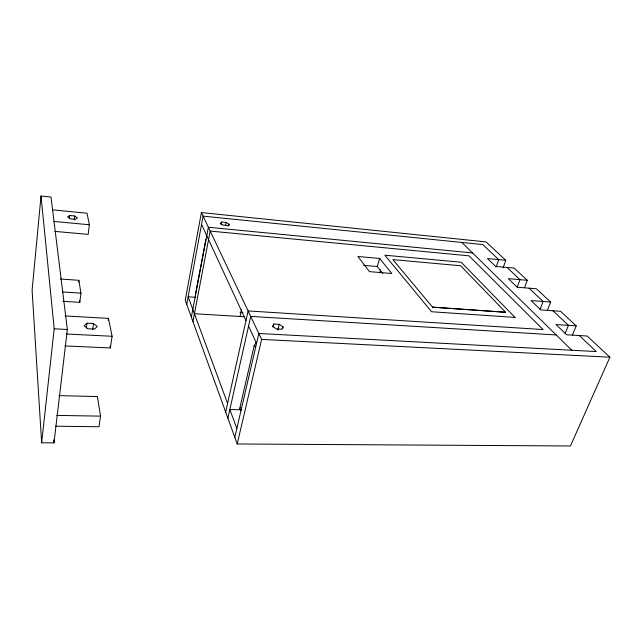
<?xml version="1.0" encoding="UTF-8"?>
<svg xmlns="http://www.w3.org/2000/svg" width="642" height="642" viewBox="0 0 642 642"><rect width="100%" height="100%" fill="white"/><g stroke="black" fill="none" stroke-linecap="round" stroke-linejoin="round"><path stroke-width="0.96" d="M41.032 196.027L32.1 290.176L41.65 442.795L53.984 442.868L67.346 329.474L51.007 197.054L41.032 196.027L54.193 328.8L41.65 442.795M69.4 218.376L69.721 215.503L74.673 215.985L77.441 217.887L75.25 219.323L70.259 218.842L67.498 216.932L69.721 215.503M74.231 219.805L74.673 215.985M78.669 282.119L78.886 280.313L60.308 278.997M62.836 301.299L79.801 302.358L80.94 293.169L78.886 280.313M52.532 209.846L87.015 213.224L89.366 224.756L88.179 234.378L54.859 231.393M86.365 328.038L86.983 323.199L93.515 323.552L97.255 326.489L94.478 329.105L87.89 328.768L84.142 325.791L86.983 323.199M92.745 329.346L93.515 323.552M108.177 320.278L108.442 318.376L65.123 315.928M58.96 395.624L97.407 396.571L100.529 416.136L98.988 426.745L55.501 426.2M64.898 345.926L110.4 347.956L112.093 336.272L108.442 318.376M503.095 267.77L505.792 260.307L486.01 241.898L201.387 212.558L185.241 300.255L237.211 443.975L570.441 445.973L609.9 357.209L587.141 336.023L566.637 334.771L556.012 324.539L576.235 325.871L572.391 335.084M186.734 304.372L203.089 216.137L482.752 244.57L498.746 259.641L496.097 267.048M195.409 294.566L205.857 239.37M191.34 317.116L208.369 227.252L472.544 252.932M192.929 321.514L210.191 231.08L468.989 255.845L543.1 329.539L248.125 310.945L225.687 412.092M221.129 224.78L221.675 222.012L226.072 222.445L229.106 224.259L228.737 226.112M225.527 225.214L226.072 222.445M432.564 307.165L392.84 259.609L460.643 265.756L505.655 312.293L432.564 307.165L505.535 312.229M240.02 316.49L241.512 309.629M227.902 418.215L250.709 316.402L556.189 334.955M241.199 410.262L239.602 409.058L254.184 345.677L256.246 342.419M234.812 437.338L258.822 333.471L596.266 351.559L579.269 335.541M237.211 443.975L261.639 339.409L201.387 212.558M273.171 326.938L273.861 324.025L279.182 324.338L283.106 326.922L282.632 328.865M277.777 330.14L279.182 324.338M382.728 273.38L377.303 266.518L379.639 258.461L357.907 256.495L369.503 271.638L391.821 273.516L379.639 258.461M379.735 272.794L380.578 269.905M517.147 287.319L520.004 279.679L507.036 267.457M524.45 287.785L527.275 280.305L514.17 268.107L495.592 266.406L487.447 258.565L505.792 260.307M540.066 309.38L543.156 301.499L529.024 288.178M547.361 310.423L550.667 302.077L536.391 288.788L517.203 287.199L508.336 278.668L527.275 280.305M565.12 333.495L568.467 325.366L553.003 310.784M239.602 409.058L240.557 407.421M283.106 326.922L281.734 329.234L276.373 328.929L272.433 326.313L273.861 324.025M229.106 224.259L227.741 225.647L223.312 225.214L220.278 223.384L221.675 222.012M56.769 415.398L100.529 416.136M240.622 409.773L229.844 409.532L236.858 428.495M66.295 334.009L112.093 336.272M54.193 328.8L67.346 329.474M261.639 339.409L609.9 357.209M194.414 313.729L243.968 316.723M240.028 312.325L242.973 312.502M195.93 297.294L188.138 296.773L227.597 403.457M62.394 291.941L80.94 293.169M550.667 302.077L531.103 300.576L540.797 309.901L560.618 311.338L576.235 325.871M363.524 265.323L377.303 266.518M53.904 221.434L89.366 224.756M254.184 345.677L255.765 346.768M461.855 242.443L571.781 350.251M201.548 224.459L245.982 320.583M248.534 326.112L256.527 343.39M110.023 346.046L110.4 347.956M79.52 300.496L79.801 302.358M53.735 439.89L53.984 442.868M515.028 317.421L431.593 311.747L384.871 255.195L461.189 262.233L515.028 317.421"/></g></svg>
